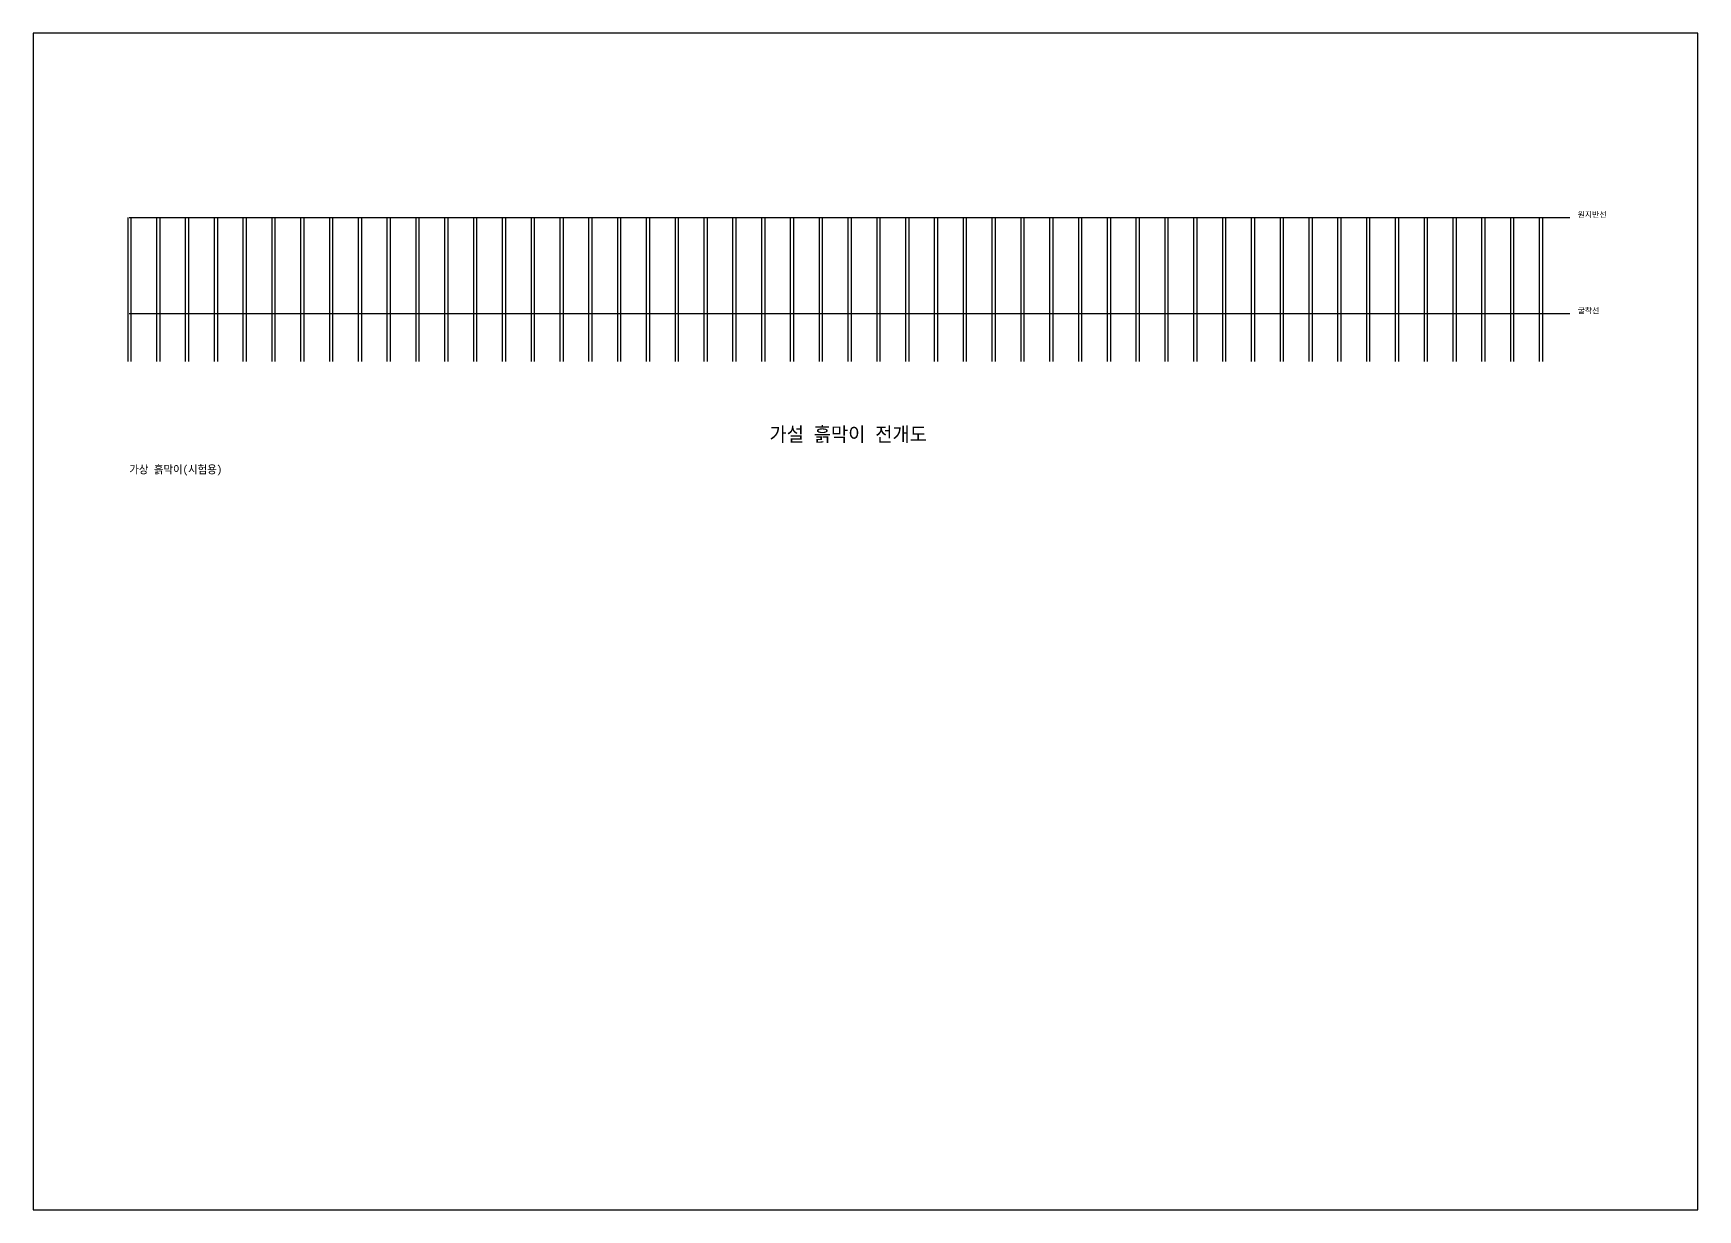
# Model space of a CAD drawing. Header units: millimetres. Extents: x -12000 to 98000, y -175000 to 25350.
# Drawn here: x -6000 to 98000, y -92000 to -18500 of the extents above; entities that cross this region are included whole.
import ezdxf

# ---------------------------------------------------------------- set-up
doc = ezdxf.new("R2010")
doc.units = ezdxf.units.MM
for name, color, linetype in [('_굴착선', 1, 'Continuous'), ('_원지반선', 3, 'Continuous'), ('_지시', 7, 'Continuous'), ('_측면말뚝', 1, 'Continuous'), ('FORM', 8, 'Continuous')]:
    doc.layers.add(name, color=color, linetype=linetype)

msp = doc.modelspace()

# ---------------------------------------------------------------- linework, layer by layer
at = {"layer": '_굴착선'}
msp.add_line((0, -36000), (90000, -36000), dxfattribs=at)
at = {"layer": '_원지반선'}
msp.add_line((0, -30000), (90000, -30000), dxfattribs=at)
at = {"layer": '_측면말뚝'}
for p, q in [((-100, -30000), (-100, -39000)), ((100, -30000), (100, -39000)), ((1700, -30000), (1700, -39000)), ((1900, -30000), (1900, -39000)), ((3500, -30000), (3500, -39000)), ((3700, -30000), (3700, -39000)), ((5300, -30000), (5300, -39000)), ((5500, -30000), (5500, -39000)), ((7100, -30000), (7100, -39000)), ((7300, -30000), (7300, -39000)), ((8900, -30000), (8900, -39000)), ((9100, -30000), (9100, -39000)), ((10700, -30000), (10700, -39000)), ((10900, -30000), (10900, -39000)), ((12500, -30000), (12500, -39000)), ((12700, -30000), (12700, -39000)), ((14300, -30000), (14300, -39000)), ((14500, -30000), (14500, -39000)), ((16100, -30000), (16100, -39000)), ((16300, -30000), (16300, -39000)), ((17900, -30000), (17900, -39000)), ((18100, -30000), (18100, -39000)), ((19700, -30000), (19700, -39000)), ((19900, -30000), (19900, -39000)), ((21500, -30000), (21500, -39000)), ((21700, -30000), (21700, -39000)), ((23300, -30000), (23300, -39000)), ((23500, -30000), (23500, -39000)), ((25100, -30000), (25100, -39000)), ((25300, -30000), (25300, -39000)), ((26900, -30000), (26900, -39000)), ((27100, -30000), (27100, -39000)), ((28700, -30000), (28700, -39000)), ((28900, -30000), (28900, -39000)), ((30500, -30000), (30500, -39000)), ((30700, -30000), (30700, -39000)), ((32300, -30000), (32300, -39000)), ((32500, -30000), (32500, -39000)), ((34100, -30000), (34100, -39000)), ((34300, -30000), (34300, -39000)), ((35900, -30000), (35900, -39000)), ((36100, -30000), (36100, -39000)), ((37700, -30000), (37700, -39000)), ((37900, -30000), (37900, -39000)), ((39500, -30000), (39500, -39000)), ((39700, -30000), (39700, -39000)), ((41300, -30000), (41300, -39000)), ((41500, -30000), (41500, -39000)), ((43100, -30000), (43100, -39000)), ((43300, -30000), (43300, -39000)), ((44900, -30000), (44900, -39000)), ((45100, -30000), (45100, -39000)), ((46700, -30000), (46700, -39000)), ((46900, -30000), (46900, -39000)), ((48500, -30000), (48500, -39000)), ((48700, -30000), (48700, -39000)), ((50300, -30000), (50300, -39000)), ((50500, -30000), (50500, -39000)), ((52100, -30000), (52100, -39000)), ((52300, -30000), (52300, -39000)), ((53900, -30000), (53900, -39000)), ((54100, -30000), (54100, -39000)), ((55700, -30000), (55700, -39000)), ((55900, -30000), (55900, -39000)), ((57500, -30000), (57500, -39000)), ((57700, -30000), (57700, -39000)), ((59300, -30000), (59300, -39000)), ((59500, -30000), (59500, -39000)), ((61100, -30000), (61100, -39000)), ((61300, -30000), (61300, -39000)), ((62900, -30000), (62900, -39000)), ((63100, -30000), (63100, -39000)), ((64700, -30000), (64700, -39000)), ((64900, -30000), (64900, -39000)), ((66500, -30000), (66500, -39000)), ((66700, -30000), (66700, -39000)), ((68300, -30000), (68300, -39000)), ((68500, -30000), (68500, -39000)), ((70100, -30000), (70100, -39000)), ((70300, -30000), (70300, -39000)), ((71900, -30000), (71900, -39000)), ((72100, -30000), (72100, -39000)), ((73700, -30000), (73700, -39000)), ((73900, -30000), (73900, -39000)), ((75500, -30000), (75500, -39000)), ((75700, -30000), (75700, -39000)), ((77300, -30000), (77300, -39000)), ((77500, -30000), (77500, -39000)), ((79100, -30000), (79100, -39000)), ((79300, -30000), (79300, -39000)), ((80900, -30000), (80900, -39000)), ((81100, -30000), (81100, -39000)), ((82700, -30000), (82700, -39000)), ((82900, -30000), (82900, -39000)), ((84500, -30000), (84500, -39000)), ((84700, -30000), (84700, -39000)), ((86300, -30000), (86300, -39000)), ((86500, -30000), (86500, -39000)), ((88100, -30000), (88100, -39000)), ((88300, -30000), (88300, -39000))]:
    msp.add_line(p, q, dxfattribs=at)
at = {"layer": 'FORM'}
msp.add_lwpolyline([(-6000, -92000), (98000, -92000), (98000, -18500), (-6000, -18500)], close=True, dxfattribs=at)

# ---------------------------------------------------------------- texts
at = {"layer": '_지시'}
for s, height, p in [('원지반선', 350, (90500, -30000)), ('굴착선', 350, (90500, -36000)), ('가설 흙막이 전개도', 900, (40000, -44000)), ('가상 흙막이(시험용)', 500, (0, -46000))]:
    msp.add_text(s, height=height, dxfattribs=at).set_placement(p)

doc.saveas('drawing.dxf')
